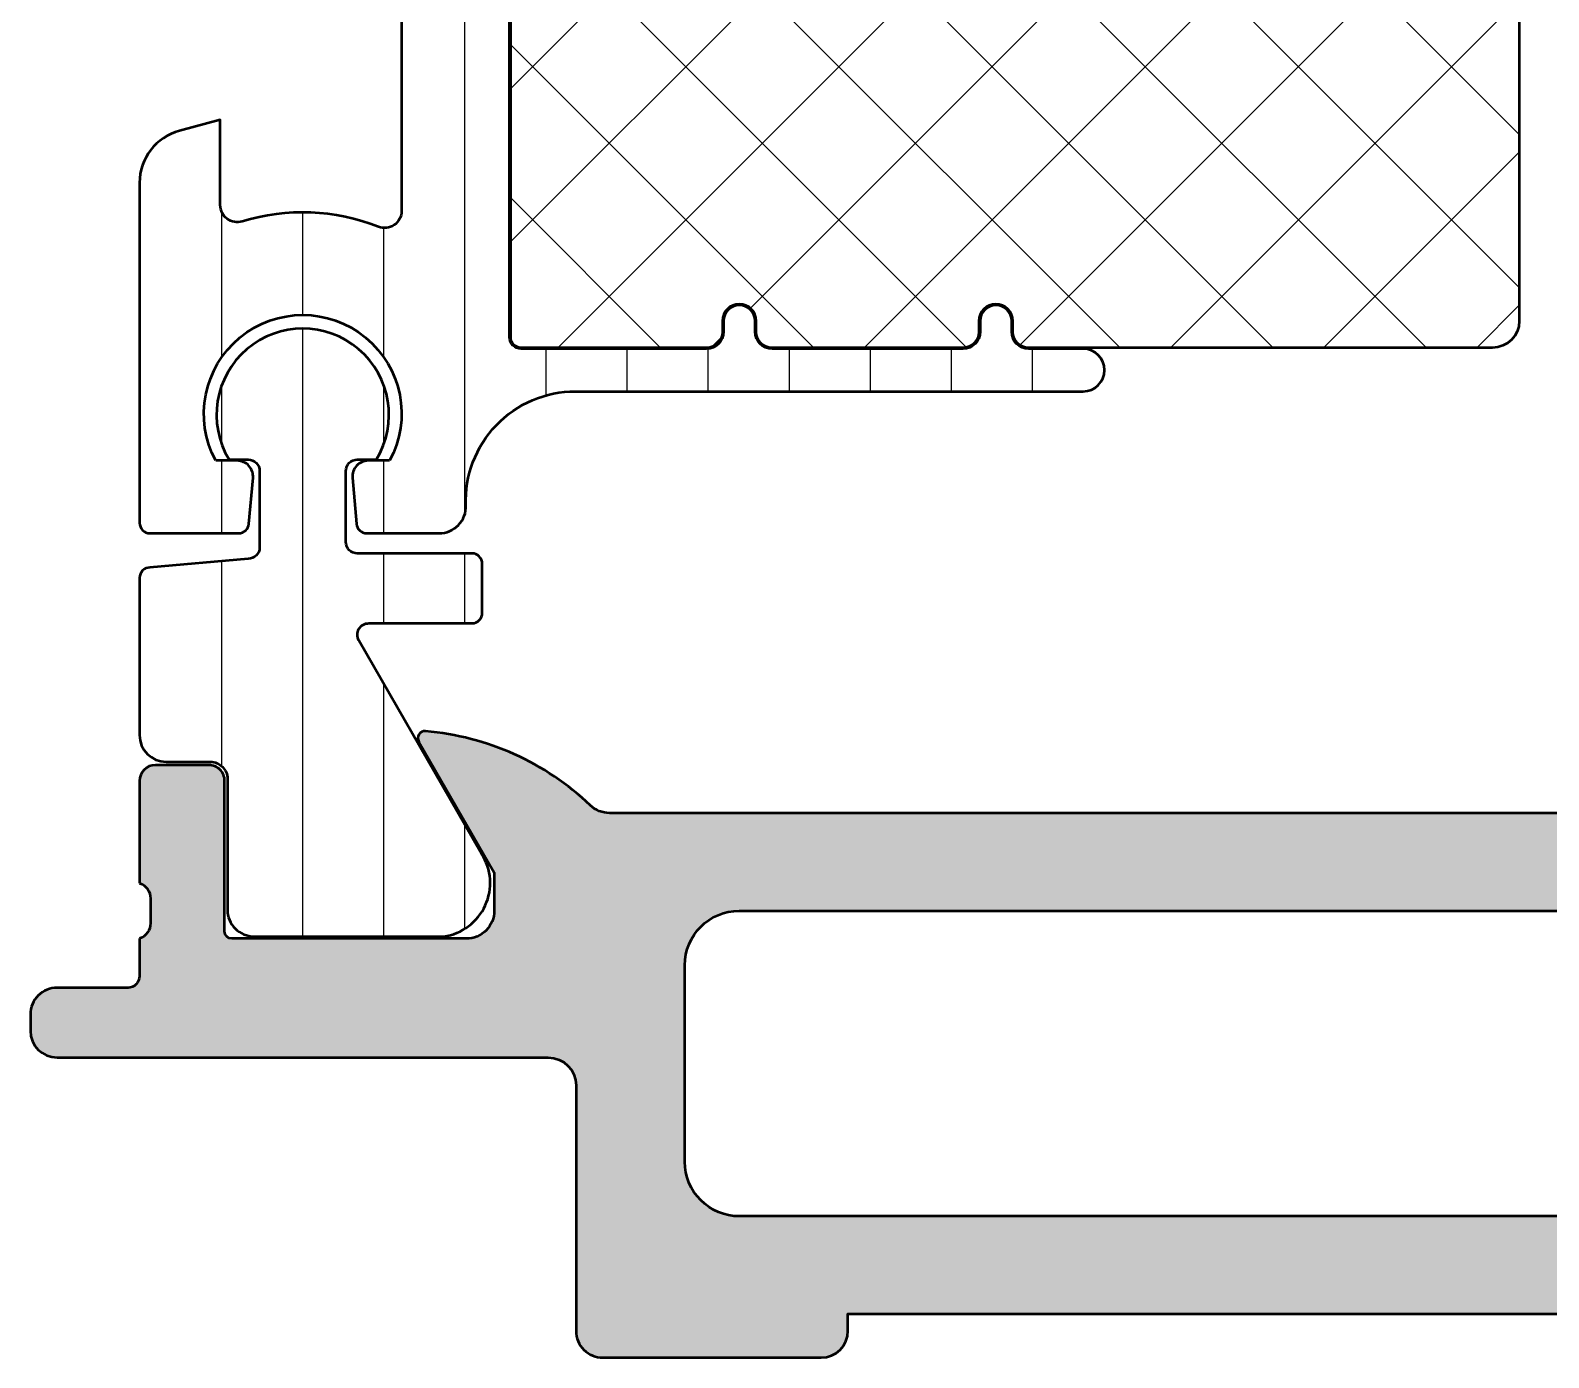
# Model space of a CAD drawing. Extents: x -35 to 48, y 3 to 100.
# Drawn here: x -4.99 to 22.83, y 3 to 27.33 of the extents above; entities that cross this region are included whole.
import ezdxf

# ---------------------------------------------------------------- set-up
doc = ezdxf.new("R2010")
doc.units = 0
for name, color, linetype, lineweight in [('0S-Alu contour', 7, 'Continuous', 50), ('0S-Alu hatch', 252, 'Continuous', 25), ('0S-Plastic contour', 254, 'Continuous', 50), ('0S-Plastic hatch', 253, 'Continuous', 25), ('0S-PT contour', 91, 'Continuous', 50), ('0S-PT hatch', 103, 'Continuous', 25)]:
    doc.layers.add(name, color=color, linetype=linetype, lineweight=lineweight)
pattern_1 = [(90, (0, 0), (-1.4859, 0), [])]

# ---------------------------------------------------------------- blocks, each defined once
blk = doc.blocks.new('430620__D41C763D_58EB_4826_B261_CF3966B417D2_')
at = {"layer": '0S-Alu hatch'}
h = blk.add_hatch(color=256, dxfattribs=at)
edge = h.paths.add_edge_path()
edge.add_ellipse((-3.079420596934873, 11.42421364578213), major_axis=(-0.288925541737113, 0), ratio=1, start_angle=178.8574318585266, end_angle=252.0866793135196, ccw=False)
edge.add_line((-2.790552501291741, 11.41845239699435), (-2.790552501291735, 10.96505972425116))
edge.add_ellipse((-3.079389947834741, 10.95929057830673), major_axis=(-0.2888950563274007, 0), ratio=1, start_angle=107.9088868913384, end_angle=181.1442552598101, ccw=False)
edge.add_line((-2.99055350129171, 10.6843934351131), (-2.99055350129025, 9.991769986313741))
edge.add_ellipse((-3.200553501290585, 9.991769986313273), major_axis=(-0.2100000000003348, 0), ratio=1, start_angle=89.99999999999812, end_angle=180, ccw=False)
edge.add_line((-3.200553501290592, 9.781769986312938), (-4.500553464726571, 9.781769986313009))
edge.add_arc((-4.500553464726607, 9.291769986313028), 0.4899999999999807, 89.99999999999586, 180)
edge.add_line((-4.990553464726588, 9.291769986313028), (-4.990553464727391, 8.991769986313898))
edge.add_arc((-4.500553464727374, 8.991769986312647), 0.4900000000000162, 180, 270)
edge.add_line((-4.500553464727374, 8.501769986312631), (4.499446535273584, 8.50176998631261))
edge.add_ellipse((4.499446535273534, 7.991769986312576), major_axis=(-0.5100000000000336, 0), ratio=1, start_angle=180, end_angle=269.99999999999443, ccw=False)
edge.add_line((5.009446535273568, 7.991769986312576), (5.009446535274499, 3.491769986311325))
edge.add_arc((5.499446535273584, 3.491769986311425), 0.4899999999990854, 180, 270.0000000000075)
edge.add_line((5.499446535273648, 3.001769986312339), (9.499446535273833, 3.001769986312808))
edge.add_arc((9.499446535273776, 3.491769986312618), 0.4899999999998102, 270.0000000000066, 360)
edge.add_line((9.989446535273586, 3.491769986312618), (9.989446535273593, 3.80176769749444))
edge.add_line((9.989446535273593, 3.80176769749444), (45.8094733296507, 3.80176769749535))
edge.add_line((45.8094733296507, 3.80176769749535), (45.8094733296507, 3.491767697494253))
edge.add_arc((46.29947332965071, 3.491767697494253), 0.490000000000002, 180, 270.0000000000008)
edge.add_line((46.29947332965071, 3.001767697494251), (47.29947332965067, 3.001767697494273))
edge.add_arc((47.29947332965067, 3.49176769749431), 0.4900000000000376, 270, 360)
edge.add_line((47.7894733296507, 3.49176769749431), (47.7894733296507, 10.68439343502457))
edge.add_ellipse((47.87830977963547, 10.95929060047449), major_axis=(-0.2888950785636458, 0), ratio=1, start_angle=-1.1442546522354178, end_angle=72.09111381647591, ccw=False)
edge.add_line((47.58947231079948, 10.96505974380008), (47.58947230598068, 11.41845241654358))
edge.add_ellipse((47.87834040156261, 11.4242136684016), major_axis=(-0.2889255417371401, 0), ratio=1, start_angle=-72.086678704549, end_angle=1.1425687504428765, ccw=False)
edge.add_line((47.78947330299747, 11.69913294284542), (47.78947328309438, 13.57176800798852))
edge.add_arc((47.49947328309437, 13.57176800490629), 0.2900000000000063, 1.2074182697e-06, 90.00000060896367)
edge.add_line((47.49947328001214, 13.86176800490629), (46.51949896096938, 13.86176799449073))
edge.add_arc((46.51949896405162, 13.57176799449073), 0.2900000000000063, 90.00000060896224, 180)
edge.add_line((46.22949896405161, 13.57176799449073), (46.2294989935985, 10.79176998748301))
edge.add_ellipse((46.11949899359851, 10.79176998631388), major_axis=(-0.1099999999999923, 0), ratio=1, start_angle=90, end_angle=180.0000008537737, ccw=False)
edge.add_line((46.11949899359851, 10.68176998631389), (41.7994733296507, 10.68176998631388))
edge.add_ellipse((41.7994733296507, 11.19176998631388), major_axis=(-0.5100000000000052, 0), ratio=1, start_angle=0, end_angle=90, ccw=False)
edge.add_line((41.2894733296507, 11.19176998631388), (41.28947332965071, 11.89444947823818))
edge.add_line((41.28947332965071, 11.89444947823818), (42.67230853323529, 14.28959030934139))
edge.add_arc((42.56135354500452, 14.35365020166242), 0.1281197846449662, 330.0000000007523, 455.6527885908029)
edge.add_arc((42.96917047812802, 9.508890622396876), 4.989999999999944, 94.83323487396432, 133.6055397903847)
edge.add_ellipse((39.17587790396458, 13.49146911463424), major_axis=(-0.5100000000032487, 0), ratio=1, start_angle=90, end_angle=133.6055397903858, ccw=False)
edge.add_line((39.17587790396458, 12.98146911463099), (5.623041924392452, 12.98146911463154))
edge.add_ellipse((5.623041924392474, 13.49146911463044), major_axis=(-0.5099999999989109, 0), ratio=1, start_angle=46.39446020961111, end_angle=89.99999999999773, ccw=False)
edge.add_arc((1.829749350230713, 9.508890622395313), 4.990000000001505, 46.39446020961194, 85.16676512136418)
edge.add_arc((2.237566283356983, 14.3536502016647), 0.1281197846482457, 84.34721122834343, 209.9999999999887)
edge.add_line((2.126611295124197, 14.2895903093406), (3.509446498708257, 11.89444947823769))
edge.add_line((3.509446498708257, 11.89444947823769), (3.509446498708271, 11.19176998631344))
edge.add_ellipse((2.999446498708358, 11.19176998631343), major_axis=(-0.5099999999999127, 0), ratio=1, start_angle=89.9999999999992, end_angle=180, ccw=False)
edge.add_line((2.999446498708351, 10.68176998631352), (-1.300579182248946, 10.68176998631358))
edge.add_ellipse((-1.300579182248945, 10.81176998631358), major_axis=(-0.1299999999999954, 0), ratio=1, start_angle=0, end_angle=89.99999999999977, ccw=False)
edge.add_line((-1.430579182248941, 10.81176998631358), (-1.430579182248955, 13.57176798631356))
edge.add_arc((-1.720579182248961, 13.57176798631354), 0.2900000000000062, 0, 90.00000000000142)
edge.add_line((-1.720579182248968, 13.86176798631355), (-2.700553501291715, 13.86176798631356))
edge.add_arc((-2.700553501291715, 13.57176798631354), 0.2900000000000204, 90, 180)
edge.add_line((-2.990553501291735, 13.57176798631354), (-2.990553501291734, 11.69913292117045))
edge = h.paths.add_edge_path()
edge.add_ellipse((7.999446535277982, 10.19176691321347), major_axis=(-1.000000021341348, 0), ratio=1, start_angle=270.0118360177071, end_angle=359.98816398229445, ccw=False)
edge.add_line((7.99923995779573, 11.19176691321769), (37.59947332965197, 11.19176691321769))
edge.add_ellipse((37.59947332965197, 10.19176691321769), major_axis=(-1, 0), ratio=1, start_angle=180, end_angle=270, ccw=False)
edge.add_line((38.59947332965197, 10.19176691321769), (38.59947332965197, 9.891766934554793))
edge.add_arc((39.59947332965197, 9.891766934554793), 1, 180, 270)
edge.add_line((39.59947332965197, 8.891766934554793), (44.79947332965088, 8.891766934554793))
edge.add_ellipse((44.79947332965088, 7.891766934554794), major_axis=(-1, 0), ratio=1, start_angle=180, end_angle=270, ccw=False)
edge.add_line((45.79947332965088, 7.891766934554794), (45.79947332965088, 6.591770749254578))
edge.add_ellipse((44.79947332965086, 6.591770749254578), major_axis=(-1.000000000000014, 0), ratio=1, start_angle=90.00000000000409, end_angle=180, ccw=False)
edge.add_line((44.79947332965093, 5.591770749254564), (7.999446535272234, 5.59177074925229))
edge.add_ellipse((7.99944653527217, 6.59177074925229), major_axis=(-1, 0), ratio=1, start_angle=0, end_angle=90.00000000000358, ccw=False)
edge.add_line((6.99944653527217, 6.591770749252731), (6.999446535273762, 10.19197349069569))
at = {"layer": '0S-Alu contour', "color": 7}
for points in [[(2.126611295124197, 14.2895903093406), (3.509446498708257, 11.89444947823769), (3.509446498708271, 11.19176998631344)], [(-1.720579182248968, 13.86176798631355), (-2.700553501291715, 13.86176798631356)], [(-2.990553501291735, 13.57176798631354), (-2.990553501291734, 11.69913292117045)], [(-1.430579182248941, 10.81176998631358), (-1.430579182248955, 13.57176798631356)], [(39.17587790396458, 12.98146911463099), (5.623041924392452, 12.98146911463154)], [(-2.790552501291741, 11.41845239699435), (-2.790552501291735, 10.96505972425116)], [(7.99923995779573, 11.19176691321769), (37.59947332965197, 11.19176691321769)], [(-2.99055350129171, 10.6843934351131), (-2.99055350129025, 9.991769986313741)], [(2.999446498708351, 10.68176998631352), (-1.300579182248946, 10.68176998631358)], [(6.99944653527217, 6.591770749252731), (6.999446535273762, 10.19197349069569)], [(-3.200553501290592, 9.781769986312938), (-4.500553464726571, 9.781769986313009)], [(-4.990553464726588, 9.291769986313028), (-4.990553464727391, 8.991769986313898)], [(-4.500553464727374, 8.501769986312631), (4.499446535273584, 8.50176998631261)], [(5.009446535273568, 7.991769986312576), (5.009446535274499, 3.491769986311325)], [(44.79947332965093, 5.591770749254564), (7.999446535272234, 5.59177074925229)], [(9.989446535273586, 3.491769986312618), (9.989446535273593, 3.80176769749444), (45.8094733296507, 3.80176769749535), (45.8094733296507, 3.491767697494253)], [(5.499446535273648, 3.001769986312339), (9.499446535273833, 3.001769986312808)]]:
    blk.add_lwpolyline(points, dxfattribs=at)
for centre, radius, start, end in [((2.237566283356983, 14.3536502016647), 0.1281197846482457, 84.34721122834343, 209.9999999999887), ((1.829749350230713, 9.508890622395313), 4.990000000001505, 46.39446020961194, 85.16676512136418), ((-2.700553501291715, 13.57176798631354), 0.2900000000000204, 90, 180), ((-1.720579182248961, 13.57176798631354), 0.2900000000000062, 0, 90.00000000000142), ((-4.500553464726607, 9.291769986313028), 0.4899999999999807, 89.99999999999586, 180), ((-4.500553464727374, 8.991769986312647), 0.4900000000000162, 180, 270), ((5.499446535273584, 3.491769986311425), 0.4899999999990854, 180, 270.0000000000075), ((9.499446535273776, 3.491769986312618), 0.4899999999998102, 270.0000000000066, 0)]:
    blk.add_arc(centre, radius, start, end, dxfattribs=at)
at = {"layer": '0S-Alu contour', "color": 7, "extrusion": (0, 0, -1)}
for centre, radius, start, end in [((-5.623041924392474, 13.49146911463044), 0.5099999999989109, 270.0000000000024, 313.6055397903889), ((3.079420596934873, 11.42421364578213), 0.288925541737113, 107.9133206864804, 181.1425681414735), ((-2.999446498708358, 11.19176998631343), 0.5099999999999127, 180, 270.0000000000008), ((-7.999446535277982, 10.19176691321347), 1.000000021341348, 0.0118360177055581, 89.9881639822929), ((3.079389947834741, 10.95929057830673), 0.2888950563274007, 178.8557447401899, 252.0911131086616), ((1.300579182248945, 10.81176998631358), 0.1299999999999954, 270.0000000000002, 0), ((3.200553501290585, 9.991769986313273), 0.2100000000003348, 180, 270.0000000000019), ((-4.499446535273534, 7.991769986312576), 0.5100000000000336, 90.00000000000557, 180), ((-7.99944653527217, 6.59177074925229), 1, 269.9999999999964, 0)]:
    blk.add_arc(centre, radius, start, end, dxfattribs=at)
blk = doc.blocks.new('284171__8D819159_352A_467E_9101_7CF9998DD140___18B0F47C_7670_4938_A6D6_BA71433970BA_')
at = {"layer": '0S-Plastic hatch'}
h = blk.add_hatch(dxfattribs=at)
h.set_pattern_fill('ANSI31', color=256, scale=0.4680000000000001, angle=45, style=0)
h.set_pattern_definition(pattern_1)
edge = h.paths.add_edge_path()
edge.add_line((-2.989996948242946, 17.29249285166767), (-2.989996948242954, 14.40999710558584))
edge.add_arc((-2.499996948242959, 14.40999710558586), 0.4899999999999949, 180, 269.9999925343827)
edge.add_line((-2.499997012089764, 13.91999710558587), (-1.68966557738657, 13.91999699999999))
edge.add_ellipse((-1.689665617779454, 13.60999699999999), major_axis=(-0.3100000000000049, 0), ratio=1, start_angle=179.9920752627534, end_angle=269.9999925343814, ccw=False)
edge.add_line((-1.379665620744664, 13.60995412304536), (-1.379997565310098, 11.20999790248672))
edge.add_arc((-0.8900015878682977, 11.20999597743858), 0.4899959774455823, 179.9997749014812, 270.0000017401263)
edge.add_line((-0.8900015729866623, 10.719999999993), (2.585825547790534, 10.72000010556408))
edge.add_arc((2.444231900865176, 11.69981818030871), 0.9899960709244721, 278.2228963500846, 392.7413626776181)
edge.add_line((3.276937945641925, 12.23525525731978), (1.030343614542211, 16.14538560781265))
edge.add_ellipse((1.212428753601386, 16.25000397204093), major_axis=(-0.2099999999999972, 0), ratio=1, start_angle=-90, end_angle=29.87984018382889, ccw=False)
edge.add_line((1.212428753601386, 16.46000397204092), (3.099983346551901, 16.46000397204093))
edge.add_arc((3.099576350525929, 16.6504260798537), 0.1904225427558969, 270.1224601456516, 359.8797820770976)
edge.add_line((3.289998474120331, 16.65002653583909), (3.289998474120338, 17.55000024716884))
edge.add_arc((3.099597304648234, 17.54962112809804), 0.1904015469149726, 0.1140848769103727, 89.88367289550723)
edge.add_line((3.099983874926451, 17.7400222825878), (0.9999864194285024, 17.7400222825878))
edge.add_ellipse((1.000360638797907, 17.95038447571386), major_axis=(-0.2103625259806076, 0), ratio=1, start_angle=0.10619139125890342, end_angle=89.89807499369118, ccw=False)
edge.add_line((0.7899984741203383, 17.94999459225816), (0.7899984741203383, 19.2500337760178))
edge.add_ellipse((1.000399643592459, 19.24963524247792), major_axis=(-0.2104015469149847, 0), ratio=1, start_angle=270.1106602584494, end_angle=359.8914727395346, ccw=False)
edge.add_line((0.9999932772722459, 19.4600363969677), (1.349388687554323, 19.46003639696769))
edge.add_arc((-7.629402248e-07, 20.28088955142387), 1.579446672188279, 328.6872447862969, 571.312755213703)
edge.add_line((-1.349390213434773, 19.46003639696769), (-0.9999947337711887, 19.46003639696769))
edge.add_ellipse((-1.000403990196396, 19.24963242186199), major_axis=(-0.2104043731273284, 0), ratio=1, start_angle=180.10931278777, end_angle=269.8885542142474, ccw=False)
edge.add_line((-0.7900000000007595, 19.25003384540187), (-0.7900000000007595, 17.8500187995058))
edge.add_ellipse((-1.000401205688632, 17.85041735450157), major_axis=(-0.2104015831713139, 0), ratio=1, start_angle=90.23315088331248, end_angle=179.8914669154393, ccw=False)
edge.add_line((-0.9995450312897347, 17.64001751332674), (-2.799558642158942, 17.48251536869577))
edge.add_arc((-2.79959293699494, 17.29211097759356), 0.1904043941907263, 89.98968012591943, 179.885087802134)
at = {"layer": '0S-Plastic contour', "color": 7}
for points in [[(-1.349390213434773, 19.46003639696769), (-0.9999947337711887, 19.46003639696769)], [(-0.7900000000007595, 19.25003384540187), (-0.7900000000007595, 17.8500187995058)], [(0.7899984741203383, 17.94999459225816), (0.7899984741203383, 19.2500337760178)], [(0.9999932772722459, 19.4600363969677), (1.349388687554323, 19.46003639696769)], [(-0.9995450312897347, 17.64001751332674), (-2.799558642158942, 17.48251536869577)], [(3.099983874926451, 17.7400222825878), (0.9999864194285024, 17.7400222825878)], [(3.289998474120331, 16.65002653583909), (3.289998474120338, 17.55000024716884)], [(-2.989996948242946, 17.29249285166767), (-2.989996948242954, 14.40999710558584)], [(1.212428753601386, 16.46000397204092), (3.099983346551901, 16.46000397204093)], [(3.276937945641925, 12.23525525731978), (1.030343614542211, 16.14538560781265)], [(-2.499997012089764, 13.91999710558587), (-1.68966557738657, 13.91999699999999)], [(-1.379665620744664, 13.60995412304536), (-1.379997565310098, 11.20999790248672)], [(-0.8900015729866623, 10.719999999993), (2.585825547790534, 10.72000010556408)]]:
    blk.add_lwpolyline(points, dxfattribs=at)
for centre, radius, start, end in [((-7.629402248e-07, 20.28088955142387), 1.579446672188279, 328.6872447862969, 211.3127552137031), ((3.099597304648234, 17.54962112809804), 0.1904015469149726, 0.1140848769103727, 89.88367289550723), ((-2.79959293699494, 17.29211097759356), 0.1904043941907263, 89.98968012591943, 179.885087802134), ((3.099576350525929, 16.6504260798537), 0.1904225427558969, 270.1224601456516, 359.8797820770976), ((-2.499996948242959, 14.40999710558586), 0.4899999999999949, 180, 269.9999925343827), ((2.444231900865176, 11.69981818030871), 0.9899960709244721, 278.2228963500846, 32.74136267761808), ((-0.8900015878682977, 11.20999597743858), 0.4899959774455823, 179.9997749014812, 270.0000017401263)]:
    blk.add_arc(centre, radius, start, end, dxfattribs=at)
at = {"layer": '0S-Plastic contour', "color": 7, "extrusion": (0, 0, -1)}
for centre, radius, start, end in [((1.000403990196396, 19.24963242186199), 0.2104043731273284, 90.11144578575258, 179.89068721223), ((-1.000399643592459, 19.24963524247792), 0.2104015469149847, 0.108527260465388, 89.88933974155059), ((1.000401205688632, 17.85041735450157), 0.2104015831713139, 180.1085330845608, 269.7668491166875), ((-1.000360638797907, 17.95038447571386), 0.2103625259806076, 270.1019250063088, 359.8938086087411), ((-1.212428753601386, 16.25000397204093), 0.2099999999999972, 330.1201598161711, 90), ((1.689665617779454, 13.60999699999999), 0.3100000000000049, 90.00000746561857, 180.0079247372467)]:
    blk.add_arc(centre, radius, start, end, dxfattribs=at)
blk = doc.blocks.new('430630__B1BA0390_B377_4A8B_82FF_1023F04885D0_')
at = {"layer": '0S-PT hatch'}
h = blk.add_hatch(dxfattribs=at)
h.set_pattern_fill('ANSI37', color=256, scale=0.625, angle=90, style=0)
h.set_pattern_definition([(135, (0, 0), (-1.403165018917055, -1.403165018917055), []), (225, (0, 0), (1.403165018917055, -1.403165018917055), [])])
edge = h.paths.add_edge_path()
edge.add_line((22.2900030517569, 44.80001645432259), (22.29000305175684, 22.00001645432195))
edge.add_ellipse((21.80000305175689, 22.00001645432195), major_axis=(-0.4899999999999451, 0), ratio=1, start_angle=90.0000000000004, end_angle=180, ccw=False)
edge.add_line((21.8000030517569, 21.510016454322), (13.29999687758967, 21.51001645432201))
edge.add_ellipse((13.29999687758967, 21.80001645432206), major_axis=(-0.2900000000000489, 0), ratio=1, start_angle=0, end_angle=90, ccw=False)
edge.add_line((13.00999687758962, 21.80001645432206), (13.00999687758963, 22.00001645432232))
edge.add_arc((12.70000145522635, 22.00001645432231), 0.3099954223632793, 0, 180)
edge.add_line((12.39000603286307, 22.00001645432229), (12.39000603286307, 21.80001645432253))
edge.add_ellipse((12.100006032863, 21.80001645432253), major_axis=(-0.2900000000000702, 0), ratio=1, start_angle=90, end_angle=180, ccw=False)
edge.add_line((12.100006032863, 21.51001645432246), (8.599996877589597, 21.51001645432248))
edge.add_ellipse((8.599996877589597, 21.80001645432245), major_axis=(-0.2899999999999636, 0), ratio=1, start_angle=0, end_angle=90, ccw=False)
edge.add_line((8.309996877589631, 21.80001645432245), (8.30999687758964, 22.00001645432231))
edge.add_arc((8.000001455226332, 22.00001645432232), 0.3099954223633077, 0, 180)
edge.add_line((7.690006032863024, 22.00001645432234), (7.690006032863024, 21.80001645432235))
edge.add_ellipse((7.400006032863096, 21.80001645432235), major_axis=(-0.2899999999999281, 0), ratio=1, start_angle=90.00000000000142, end_angle=180, ccw=False)
edge.add_line((7.400006032863103, 21.51001645432242), (4.000003051756941, 21.51001645432237))
edge.add_ellipse((4.000003051756941, 21.70001645432237), major_axis=(-0.1899999999999977, 0), ratio=1, start_angle=0, end_angle=90, ccw=False)
edge.add_line((3.810003051756943, 21.70001645432237), (3.810003051756901, 45.10001645432235))
edge.add_ellipse((4.000003051756856, 45.10001645432236), major_axis=(-0.1899999999999551, 0), ratio=1, start_angle=269.99999999999784, end_angle=360, ccw=False)
edge.add_line((4.000003051756863, 45.29001645432232), (7.400006032863053, 45.29001645432226))
edge.add_ellipse((7.400006032863046, 45.00001645432228), major_axis=(-0.2899999999999778, 0), ratio=1, start_angle=180, end_angle=269.9999999999986, ccw=False)
edge.add_line((7.690006032863024, 45.00001645432228), (7.690006032863031, 44.80001645432234))
edge.add_arc((8.00000145522634, 44.80001645432232), 0.3099954223633077, 180, 360)
edge.add_line((8.309996877589647, 44.8000164543223), (8.309996877589647, 45.00001645432222))
edge.add_ellipse((8.599996877589623, 45.00001645432223), major_axis=(-0.2899999999999778, 0), ratio=1, start_angle=269.9999999999986, end_angle=360, ccw=False)
edge.add_line((8.599996877589632, 45.2900164543222), (12.10000603286309, 45.2900164543222))
edge.add_ellipse((12.1000060328631, 45.00001645432223), major_axis=(-0.2899999999999778, 0), ratio=1, start_angle=180, end_angle=270.0000000000014, ccw=False)
edge.add_line((12.39000603286308, 45.00001645432223), (12.39000603286308, 44.80001645432235))
edge.add_arc((12.70000145522635, 44.80001645432233), 0.3099954223632793, 180, 360)
edge.add_line((13.00999687758963, 44.8000164543223), (13.00999687758963, 45.00001645432258))
edge.add_ellipse((13.29999687758959, 45.00001645432259), major_axis=(-0.2899999999999565, 0), ratio=1, start_angle=270.0000000000014, end_angle=360, ccw=False)
edge.add_line((13.29999687758958, 45.29001645432255), (21.80000305175678, 45.29001645432271))
edge.add_ellipse((21.80000305175679, 44.80001645432259), major_axis=(-0.4900000000001157, 0), ratio=1, start_angle=180, end_angle=270.00000000000125, ccw=False)
at = {"layer": '0S-PT contour', "color": 7}
for points in [[(3.810003051756943, 21.70001645432237), (3.810003051756901, 45.10001645432235)], [(4.000003051756863, 45.29001645432232), (7.400006032863053, 45.29001645432226)], [(8.599996877589632, 45.2900164543222), (12.10000603286309, 45.2900164543222)], [(13.29999687758958, 45.29001645432255), (21.80000305175678, 45.29001645432271)], [(7.690006032863024, 45.00001645432228), (7.690006032863031, 44.80001645432234)], [(8.309996877589647, 44.8000164543223), (8.309996877589647, 45.00001645432222)], [(12.39000603286308, 45.00001645432223), (12.39000603286308, 44.80001645432235)], [(13.00999687758963, 44.8000164543223), (13.00999687758963, 45.00001645432258)], [(22.2900030517569, 44.80001645432259), (22.29000305175684, 22.00001645432195)], [(7.690006032863024, 22.00001645432234), (7.690006032863024, 21.80001645432235)], [(8.309996877589631, 21.80001645432245), (8.30999687758964, 22.00001645432231)], [(12.39000603286307, 22.00001645432229), (12.39000603286307, 21.80001645432253)], [(13.00999687758962, 21.80001645432206), (13.00999687758963, 22.00001645432232)], [(7.400006032863103, 21.51001645432242), (4.000003051756941, 21.51001645432237)], [(12.100006032863, 21.51001645432246), (8.599996877589597, 21.51001645432248)], [(21.8000030517569, 21.510016454322), (13.29999687758967, 21.51001645432201)]]:
    blk.add_lwpolyline(points, dxfattribs=at)
at = {"layer": '0S-PT contour', "color": 7, "extrusion": (0, 0, -1)}
for centre, radius, start, end in [((-4.000003051756856, 45.10001645432236), 0.1899999999999551, 0, 90.00000000000216), ((-7.400006032863046, 45.00001645432228), 0.2899999999999778, 90.00000000000142, 180), ((-8.599996877589623, 45.00001645432223), 0.2899999999999778, 0, 90.00000000000142), ((-12.1000060328631, 45.00001645432223), 0.2899999999999778, 89.9999999999986, 180), ((-13.29999687758959, 45.00001645432259), 0.2899999999999565, 0, 89.9999999999986), ((-21.80000305175679, 44.80001645432259), 0.4900000000001157, 89.99999999999875, 180), ((-21.80000305175689, 22.00001645432195), 0.4899999999999452, 180, 269.9999999999996), ((-4.000003051756941, 21.70001645432237), 0.1899999999999977, 270, 0), ((-7.400006032863096, 21.80001645432235), 0.2899999999999281, 180, 269.9999999999986), ((-8.599996877589597, 21.80001645432245), 0.2899999999999636, 270, 0), ((-12.100006032863, 21.80001645432253), 0.2900000000000702, 180, 270), ((-13.29999687758967, 21.80001645432206), 0.2900000000000489, 270, 0)]:
    blk.add_arc(centre, radius, start, end, dxfattribs=at)
at = {"layer": '0S-PT contour', "color": 7}
for centre, radius, start, end in [((8.00000145522634, 44.80001645432232), 0.3099954223633077, 180, 0), ((12.70000145522635, 44.80001645432233), 0.3099954223632793, 180, 0), ((8.000001455226332, 22.00001645432232), 0.3099954223633077, 0, 180), ((12.70000145522635, 22.00001645432231), 0.3099954223632793, 0, 180)]:
    blk.add_arc(centre, radius, start, end, dxfattribs=at)
blk = doc.blocks.new('284171__9E2D7E23_CC51_4BD5_8FF8_B0A67FCC912C___7D1B00D4_38D1_4663_B4CD_88A84B16A1B8_')
at = {"layer": '0S-Plastic hatch'}
h = blk.add_hatch(dxfattribs=at)
h.set_pattern_fill('ANSI31', color=256, scale=0.4680000000000001, angle=45, style=0)
h.set_pattern_definition(pattern_1)
edge = h.paths.add_edge_path()
edge.add_arc((-1.998889935470856, 43.869667572746), 0.9911072607428506, 180.0405299678468, 254.9400474000904)
edge.add_line((-2.25640895770546, 42.91260040922793), (-1.509997246368108, 42.71302508534097))
edge.add_line((-1.509997246368108, 42.71302508534097), (-1.510020065310754, 43.70999991957992))
edge.add_line((-1.510020065310754, 43.70999991957992), (0.7999984741296018, 43.70999991957986))
edge.add_ellipse((0.799887902896053, 42.69988171802806), major_axis=(-1.01011820760357, 0), ratio=1, start_angle=180.0067713370847, end_angle=269.99372819440055, ccw=False)
edge.add_line((1.810006103445455, 42.70000109594596), (1.810006103514758, 36.09999152088493))
edge.add_ellipse((0.7998962644736665, 36.10010975949677), major_axis=(-1.010109845961314, 0), ratio=1, start_angle=90.00003336533632, end_angle=179.9932932310182, ccw=False)
edge.add_line((0.7998968526959582, 35.08999991353563), (-0.5000007695280076, 35.08999991958717))
edge.add_ellipse((-0.4998820669673023, 36.10013769156097), major_axis=(-1.010137778948245, 0), ratio=1, start_angle=0.007892332542724034, end_angle=89.99326710088138, ccw=False)
edge.add_line((-1.510019836332225, 36.09999854792234), (-1.510019836426415, 39.68697372013972))
edge.add_line((-1.510019836426415, 39.68697372013972), (-2.256408298235534, 39.48733857180203))
edge.add_arc((-1.998812028595921, 38.5302035504791), 0.9911928607365524, 105.0632453294668, 179.9547890311816)
edge.add_line((-2.99000458075053, 38.53098568112205), (-2.990004577637364, 29.86900626724525))
edge.add_arc((-1.998856334588737, 29.86970738699604), 0.991148491028103, 180.0405299572807, 254.9400474090741)
edge.add_line((-2.256386069522591, 28.91260040922805), (-1.510019836426423, 28.71303724529854))
edge.add_line((-1.510019836426423, 28.71303724529854), (-1.510019836426309, 32.30000602635914))
edge.add_ellipse((-0.4998819715170982, 32.29986815911056), major_axis=(-1.01013787431752, 0), ratio=1, start_angle=270.0068052912918, end_angle=359.9921800659673, ccw=False)
edge.add_line((-0.5000019503797973, 33.31000602630285), (0.7998968526493825, 33.31000603242419))
edge.add_ellipse((0.7998968526727026, 32.29989677466207), major_axis=(-1.01010925776211, 0), ratio=1, start_angle=180.0067401372918, end_angle=270.00000000132275, ccw=False)
edge.add_line((1.810006103445562, 32.30001560147827), (1.81000610351441, 24.01576744381149))
edge.add_ellipse((1.500006103514465, 24.01576744381149), major_axis=(-0.3099999999999454, 0), ratio=1, start_angle=68.53974442791832, end_angle=180, ccw=False)
edge.add_arc((-2.4091536233e-06, 20.20001398454269), 3.789999999999867, 68.5397444279178, 107.0188797955988)
edge.add_ellipse((-1.200018310550824, 24.12046827408524), major_axis=(-0.3099999999999747, 0), ratio=1, start_angle=0, end_angle=107.01887979559899, ccw=False)
edge.add_line((-1.510018310550798, 24.12046827408524), (-1.510018310550904, 25.6869737201395))
edge.add_line((-1.510018310550904, 25.6869737201395), (-2.256406772354068, 25.48733857180359))
edge.add_arc((-1.998810502720246, 24.53020355047892), 0.9911928607367217, 105.0632453291175, 179.9547890311171)
edge.add_line((-2.990003054875024, 24.53098568112299), (-2.990003051761746, 18.30004730203263))
edge.add_arc((-2.800003051761727, 18.30004730203263), 0.190000000000019, 180, 270.0000000000021)
edge.add_line((-2.80000305176172, 18.11004730203262), (-1.173987680280447, 18.11004730203265))
edge.add_arc((-1.173987680280447, 18.30004730203292), 0.1900000000002677, 270, 354.9998434473307)
edge.add_line((-0.9847107328902122, 18.28348719373811), (-0.9111066583768874, 19.12475914023555))
edge.add_arc((-1.200003051761619, 19.15003509500124), 0.2900000000000398, 354.9998434473395, 449.9999999999733)
edge.add_line((-1.200003051761484, 19.44003509500128), (-1.592583072550112, 19.44003509500146))
edge.add_ellipse((5.62457890965e-05, 20.30003509597819), major_axis=(-1.809999999999986, 0), ratio=1, start_angle=151.6316564767587, end_angle=28.36834352324138, ccw=False)
edge.add_line((1.592695564128305, 19.44003509500146), (1.199996948238435, 19.44003509500146))
edge.add_arc((1.199996948238435, 19.15003509500133), 0.2900000000001341, 90, 185.0001565526674)
edge.add_line((0.9111005548536127, 19.12475914023559), (0.9847046293670089, 18.2834871937379))
edge.add_arc((1.173981576756943, 18.30004730203267), 0.1899999999999649, 185.0001565526643, 269.9999999999957)
edge.add_line((1.173981576756929, 18.1100473020327), (2.49999694824136, 18.11004730203265))
edge.add_arc((2.499996948241381, 18.6000473020328), 0.4900000000001512, 269.9999999999975, 362.2920152210367)
edge.add_ellipse((4.997996893755342, 18.70002866135776), major_axis=(-2.009999999999892, 0), ratio=1, start_angle=-89.9999999999992, end_angle=2.2920152210356832, ccw=False)
edge.add_line((4.997996893755313, 20.71002866135765), (14.29999992934751, 20.71002866135781))
edge.add_arc((14.29999992934751, 21.10002255784218), 0.3899938964843699, 270, 450)
edge.add_line((14.29999992934751, 21.49001645432655), (13.29999687758969, 21.49001645432655))
edge.add_ellipse((13.2999968775897, 21.80001645432662), major_axis=(-0.3100000000000733, 0), ratio=1, start_angle=0, end_angle=89.99999999999869, ccw=False)
edge.add_line((12.98999687758962, 21.80001645432662), (12.98999687758963, 22.00001645432916))
edge.add_arc((12.70000145522629, 22.00001645432911), 0.2899954223633401, 0, 180)
edge.add_line((12.41000603286295, 22.00001645432907), (12.41000603286301, 21.80001645432675))
edge.add_ellipse((12.10000603286295, 21.80001645432665), major_axis=(-0.3100000000000591, 0), ratio=1, start_angle=90.00000000000398, end_angle=180, ccw=False)
edge.add_line((12.10000603286298, 21.49001645432659), (8.59999687758966, 21.49001645432656))
edge.add_ellipse((8.599996877589668, 21.80001645432658), major_axis=(-0.3100000000000165, 0), ratio=1, start_angle=0, end_angle=89.99999999999869, ccw=False)
edge.add_line((8.289996877589651, 21.80001645432658), (8.2899968775897, 22.00001645432639))
edge.add_arc((8.00000145522639, 22.00001645432644), 0.2899954223633116, 0, 180)
edge.add_line((7.710006032863077, 22.0000164543265), (7.71000603286302, 21.80001645432658))
edge.add_ellipse((7.400006032862954, 21.80001645432668), major_axis=(-0.3100000000000662, 0), ratio=1, start_angle=90, end_angle=180, ccw=False)
edge.add_line((7.400006032862954, 21.49001645432662), (4.000003051756877, 21.49001645432651))
edge.add_ellipse((4.00000305175687, 21.70001645432478), major_axis=(-0.2099999999982742, 0), ratio=1, start_angle=0, end_angle=90.00000000000188, ccw=False)
edge.add_line((3.790003051758596, 21.70001645432478), (3.790003051756848, 45.10001645432627))
edge.add_ellipse((4.000003051756863, 45.10001645432629), major_axis=(-0.210000000000015, 0), ratio=1, start_angle=270, end_angle=360, ccw=False)
edge.add_line((4.000003051756863, 45.3100164543263), (7.400006032863089, 45.31001645432617))
edge.add_ellipse((7.400006032863082, 45.00001645432616), major_axis=(-0.3100000000000094, 0), ratio=1, start_angle=180, end_angle=269.99999999999864, ccw=False)
edge.add_line((7.710006032863091, 45.00001645432616), (7.710006032863027, 44.80001645432646))
edge.add_arc((8.000001455226368, 44.80001645432643), 0.2899954223633401, 180, 360)
edge.add_line((8.289996877589706, 44.80001645432641), (8.2899968775897, 45.00001645432633))
edge.add_ellipse((8.59999687758961, 45.00001645432633), major_axis=(-0.3099999999999099, 0), ratio=1, start_angle=270, end_angle=360, ccw=False)
edge.add_line((8.59999687758961, 45.31001645432624), (12.100006032863, 45.31001645432624))
edge.add_ellipse((12.100006032863, 45.00001645432623), major_axis=(-0.3100000000000165, 0), ratio=1, start_angle=180, end_angle=270, ccw=False)
edge.add_line((12.41000603286301, 45.00001645432623), (12.41000603286284, 44.80001645432393))
edge.add_arc((12.70000145522624, 44.8000164543238), 0.2899954223633969, 180, 360)
edge.add_line((12.98999687758964, 44.80001645432369), (12.98999687758964, 45.00001645432627))
edge.add_ellipse((13.29999687758966, 45.00001645432627), major_axis=(-0.3100000000000236, 0), ratio=1, start_angle=270, end_angle=360, ccw=False)
edge.add_line((13.29999687758966, 45.31001645432629), (14.29999992934755, 45.31001645432629))
edge.add_arc((14.29999992934753, 45.70001035081064), 0.3899938964843486, 270.0000000000021, 450.0000000000021)
edge.add_line((14.29999992934752, 46.09000424729499), (2.060611679730882, 46.09000424729517))
edge.add_ellipse((2.060611679730882, 46.30000424729518), major_axis=(-0.210000000000008, 0), ratio=1, start_angle=0, end_angle=90, ccw=False)
edge.add_line((1.850611679730874, 46.30000424729518), (1.850843888160966, 46.66797715890663))
edge.add_line((1.850843888160966, 46.66797715890663), (3.237881482621688, 49.17054121780441))
edge.add_arc((2.469781616100377, 49.7343126244347), 0.9527935788427317, 323.7220045597731, 442.9979158317157)
edge.add_line((2.585932343975912, 50.67999999999701), (-0.8900015878680562, 50.68000000000409))
edge.add_arc((-0.8900015878680562, 50.19000402255851), 0.4899959774455667, 90, 180.0079248057727)
edge.add_line((-1.379997560626627, 50.18993624927798), (-1.379665617874785, 47.79004587698236))
edge.add_ellipse((-1.689665614924791, 47.79000300001238), major_axis=(-0.3100000000152235, 0), ratio=1, start_angle=90.0000000028038, end_angle=180.0079247401442, ccw=False)
edge.add_line((-1.689665614909621, 47.48000299999716), (-2.499996933314335, 47.48000299999723))
edge.add_arc((-2.499996933314378, 46.9900029999971), 0.4900000000001299, 89.999999999995, 180)
edge.add_line((-2.989996933314507, 46.9900029999971), (-2.989996948244417, 43.86896648197803))
at = {"layer": '0S-Plastic contour', "color": 7}
for points in [[(2.585932343975912, 50.67999999999701), (-0.8900015878680562, 50.68000000000409)], [(-1.379997560626627, 50.18993624927798), (-1.379665617874785, 47.79004587698236)], [(1.850611679730874, 46.30000424729518), (1.850843888160966, 46.66797715890663), (3.237881482621688, 49.17054121780441)], [(-1.689665614909621, 47.48000299999716), (-2.499996933314335, 47.48000299999723)], [(-2.989996933314507, 46.9900029999971), (-2.989996948244417, 43.86896648197803)], [(14.29999992934752, 46.09000424729499), (2.060611679730882, 46.09000424729517)], [(3.790003051758596, 21.70001645432478), (3.790003051756848, 45.10001645432627)], [(4.000003051756863, 45.3100164543263), (7.400006032863089, 45.31001645432617)], [(8.59999687758961, 45.31001645432624), (12.100006032863, 45.31001645432624)], [(13.29999687758966, 45.31001645432629), (14.29999992934755, 45.31001645432629)], [(7.710006032863091, 45.00001645432616), (7.710006032863027, 44.80001645432646)], [(8.289996877589706, 44.80001645432641), (8.2899968775897, 45.00001645432633)], [(12.41000603286301, 45.00001645432623), (12.41000603286284, 44.80001645432393)], [(12.98999687758964, 44.80001645432369), (12.98999687758964, 45.00001645432627)], [(-2.25640895770546, 42.91260040922793), (-1.509997246368108, 42.71302508534097), (-1.510020065310754, 43.70999991957992), (0.7999984741296018, 43.70999991957986)], [(1.810006103445455, 42.70000109594596), (1.810006103514758, 36.09999152088493)], [(-1.510019836332225, 36.09999854792234), (-1.510019836426415, 39.68697372013972), (-2.256408298235534, 39.48733857180203)], [(-2.99000458075053, 38.53098568112205), (-2.990004577637364, 29.86900626724525)], [(0.7998968526959582, 35.08999991353563), (-0.5000007695280076, 35.08999991958717)], [(-0.5000019503797973, 33.31000602630285), (0.7998968526493825, 33.31000603242419)], [(-2.256386069522591, 28.91260040922805), (-1.510019836426423, 28.71303724529854), (-1.510019836426309, 32.30000602635914)], [(1.810006103445562, 32.30001560147827), (1.81000610351441, 24.01576744381149)], [(-1.510018310550798, 24.12046827408524), (-1.510018310550904, 25.6869737201395), (-2.256406772354068, 25.48733857180359)], [(-2.990003054875024, 24.53098568112299), (-2.990003051761746, 18.30004730203263)], [(7.710006032863077, 22.0000164543265), (7.71000603286302, 21.80001645432658)], [(8.289996877589651, 21.80001645432658), (8.2899968775897, 22.00001645432639)], [(12.41000603286295, 22.00001645432907), (12.41000603286301, 21.80001645432675)], [(12.98999687758962, 21.80001645432662), (12.98999687758963, 22.00001645432916)], [(7.400006032862954, 21.49001645432662), (4.000003051756877, 21.49001645432651)], [(12.10000603286298, 21.49001645432659), (8.59999687758966, 21.49001645432656)], [(14.29999992934751, 21.49001645432655), (13.29999687758969, 21.49001645432655)], [(4.997996893755313, 20.71002866135765), (14.29999992934751, 20.71002866135781)], [(-1.200003051761484, 19.44003509500128), (-1.592583072550112, 19.44003509500146)], [(1.592695564128305, 19.44003509500146), (1.199996948238435, 19.44003509500146)], [(-0.9847107328902122, 18.28348719373811), (-0.9111066583768874, 19.12475914023555)], [(0.9111005548536127, 19.12475914023559), (0.9847046293670089, 18.2834871937379)], [(-2.80000305176172, 18.11004730203262), (-1.173987680280447, 18.11004730203265)], [(1.173981576756929, 18.1100473020327), (2.49999694824136, 18.11004730203265)]]:
    blk.add_lwpolyline(points, dxfattribs=at)
for centre, radius, start, end in [((-0.8900015878680562, 50.19000402255851), 0.4899959774455667, 90, 180.0079248057727), ((2.469781616100377, 49.7343126244347), 0.9527935788427317, 323.7220045597731, 82.99791583171574), ((-2.499996933314378, 46.9900029999971), 0.4900000000001299, 89.999999999995, 180), ((14.29999992934753, 45.70001035081064), 0.3899938964843486, 270.0000000000021, 90.00000000000207), ((8.000001455226368, 44.80001645432643), 0.2899954223633401, 180, 0), ((12.70000145522624, 44.8000164543238), 0.2899954223633969, 180, 0), ((-1.998889935470856, 43.869667572746), 0.9911072607428506, 180.0405299678468, 254.9400474000904), ((-1.998812028595921, 38.5302035504791), 0.9911928607365524, 105.0632453294668, 179.9547890311816), ((-1.998856334588737, 29.86970738699604), 0.991148491028103, 180.0405299572807, 254.9400474090741), ((-1.998810502720246, 24.53020355047892), 0.9911928607367217, 105.0632453291175, 179.9547890311171), ((-2.4091536233e-06, 20.20001398454269), 3.789999999999867, 68.5397444279178, 107.0188797955988), ((8.00000145522639, 22.00001645432644), 0.2899954223633116, 0, 180), ((12.70000145522629, 22.00001645432911), 0.2899954223633401, 0, 180), ((14.29999992934751, 21.10002255784218), 0.3899938964843699, 270, 90), ((-1.200003051761619, 19.15003509500124), 0.2900000000000398, 354.9998434473395, 89.99999999997333), ((1.199996948238435, 19.15003509500133), 0.2900000000001341, 90, 185.0001565526674), ((2.499996948241381, 18.6000473020328), 0.4900000000001512, 269.9999999999975, 2.292015221036703), ((-2.800003051761727, 18.30004730203263), 0.190000000000019, 180, 270.0000000000021), ((-1.173987680280447, 18.30004730203292), 0.1900000000002677, 270, 354.9998434473307), ((1.173981576756943, 18.30004730203267), 0.1899999999999649, 185.0001565526643, 269.9999999999957)]:
    blk.add_arc(centre, radius, start, end, dxfattribs=at)
at = {"layer": '0S-Plastic contour', "color": 7, "extrusion": (0, 0, -1)}
for centre, radius, start, end in [((1.689665614924791, 47.79000300001238), 0.3100000000152235, 179.9920752598558, 269.9999999971962), ((-2.060611679730882, 46.30000424729518), 0.210000000000008, 270, 0), ((-4.000003051756863, 45.10001645432629), 0.2100000000000151, 0, 90), ((-7.400006032863082, 45.00001645432616), 0.3100000000000094, 90.00000000000134, 180), ((-8.59999687758961, 45.00001645432633), 0.3099999999999099, 0, 90), ((-12.100006032863, 45.00001645432623), 0.3100000000000165, 90, 180), ((-13.29999687758966, 45.00001645432627), 0.3100000000000236, 0, 90), ((-0.799887902896053, 42.69988171802806), 1.01011820760357, 90.00627180559945, 179.9932286629153), ((0.4998820669673023, 36.10013769156097), 1.010137778948245, 270.0067328991186, 359.9921076674573), ((-0.7998962644736665, 36.10010975949677), 1.010109845961314, 180.0067067689818, 269.9999666346637), ((0.4998819715170982, 32.29986815911056), 1.01013787431752, 0.0078199340326783, 89.99319470870822), ((-0.7998968526727026, 32.29989677466207), 1.01010925776211, 89.99999999867723, 179.9932598627082), ((1.200018310550824, 24.12046827408524), 0.3099999999999747, 252.981120204401, 0), ((-1.500006103514465, 24.01576744381149), 0.3099999999999454, 180, 291.4602555720818), ((-5.62457890965e-05, 20.30003509597819), 1.809999999999986, 331.6316564767586, 208.3683435232414), ((-4.00000305175687, 21.70001645432478), 0.2099999999982742, 269.9999999999981, 0), ((-7.400006032862954, 21.80001645432668), 0.3100000000000662, 180, 270), ((-8.599996877589668, 21.80001645432658), 0.3100000000000165, 270.0000000000013, 0), ((-12.10000603286295, 21.80001645432665), 0.3100000000000591, 180, 269.999999999996), ((-13.2999968775897, 21.80001645432662), 0.3100000000000733, 270.0000000000013, 0), ((-4.997996893755342, 18.70002866135776), 2.009999999999892, 357.7079847789643, 89.9999999999992)]:
    blk.add_arc(centre, radius, start, end, dxfattribs=at)
blk = doc.blocks.new('430630__1C3EF3C1_7F40_455C_BF5A_CE05CCE8D543_')
at = {"layer": '0S-Alu contour', "color": 7}
blk.add_blockref('430620__D41C763D_58EB_4826_B261_CF3966B417D2_', (0, 0), dxfattribs=at)
at = {"layer": '0S-Plastic contour', "color": 7}
for name in ['284171__9E2D7E23_CC51_4BD5_8FF8_B0A67FCC912C___7D1B00D4_38D1_4663_B4CD_88A84B16A1B8_', '284171__8D819159_352A_467E_9101_7CF9998DD140___18B0F47C_7670_4938_A6D6_BA71433970BA_']:
    blk.add_blockref(name, (0, 0), dxfattribs=at)
at = {"layer": '0S-PT contour', "color": 7}
blk.add_blockref('430630__B1BA0390_B377_4A8B_82FF_1023F04885D0_', (0, 0), dxfattribs=at)

msp = doc.modelspace()

# ---------------------------------------------------------------- block references
at = {"layer": '0S-Alu contour', "color": 7}
msp.add_blockref('430630__1C3EF3C1_7F40_455C_BF5A_CE05CCE8D543_', (0, 0), dxfattribs=at)

doc.saveas('drawing.dxf')
